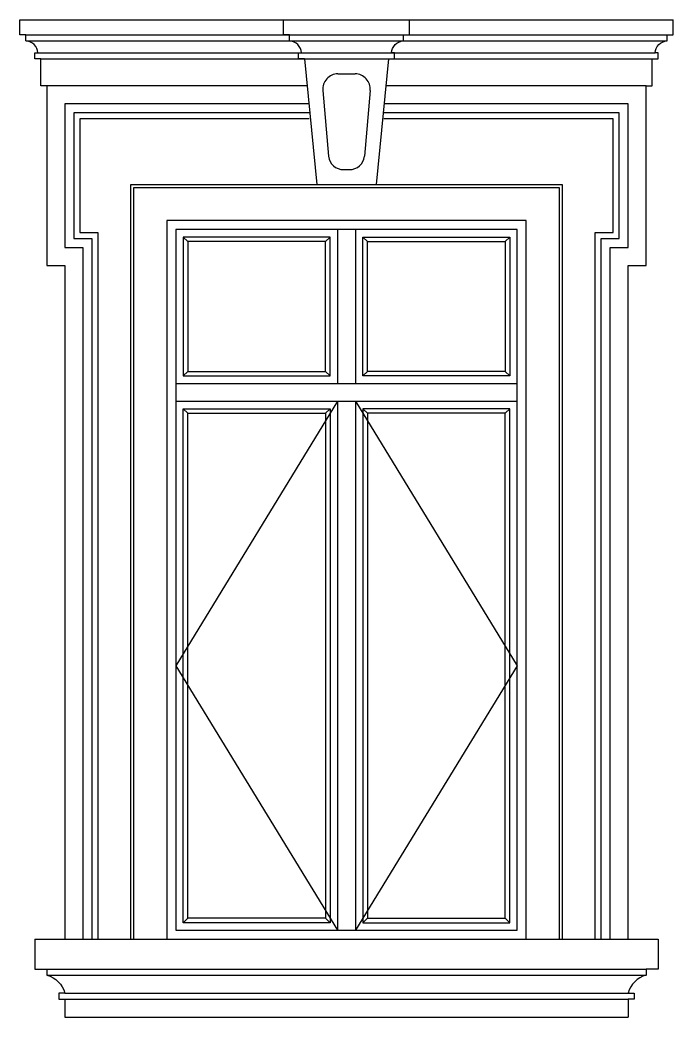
# Model space of a CAD drawing. Header units: metres. Extents: x 5648 to 7828, y 8223 to 11553.
import ezdxf

# ---------------------------------------------------------------- set-up
doc = ezdxf.new("R2010")
doc.units = ezdxf.units.M
for name, color, linetype in [('3', 3, 'Continuous'), ('4', 4, 'Continuous'), ('7', 7, 'Continuous')]:
    doc.layers.add(name, color=color, linetype=linetype)

# ---------------------------------------------------------------- blocks, each defined once
blk = doc.blocks.new('TK-5')
at = {"layer": '3'}
for p, q in [((410, 2590), (395, 2605)), ((870, 2590), (885, 2605)), ((1010, 2590), (995, 2605)), ((1470, 2590), (1485, 2605)), ((410, 2156.31), (395, 2141.31)), ((1470, 2156.31), (1485, 2141.31)), ((910, 2056.31), (370, 1173.16)), ((410, 2016.31), (395, 2031.31)), ((870, 2016.31), (885, 2031.31)), ((970, 2056.31), (1510, 1173.16)), ((1010, 2016.31), (995, 2031.31)), ((1470, 2016.31), (1485, 2031.31)), ((370, 1173.16), (910, 290)), ((1510, 1173.16), (970, 290)), ((410, 330), (395, 315)), ((870, 330), (885, 315)), ((1010, 330), (995, 315)), ((1470, 330), (1485, 315))]:
    blk.add_line(p, q, dxfattribs=at)
for points in [[(870, 2156.31), (870, 2590), (410, 2590), (410, 2156.31), (870, 2156.31), (885, 2141.31), (885, 2605), (395, 2605), (395, 2141.31), (885, 2141.31)], [(1010, 2156.31), (1010, 2590), (1470, 2590), (1470, 2156.31), (1010, 2156.31), (995, 2141.31), (995, 2605), (1485, 2605), (1485, 2141.31), (995, 2141.31)]]:
    blk.add_lwpolyline(points, dxfattribs=at)
for points in [[(885, 315), (395, 315), (395, 2031.31), (885, 2031.31), (885, 315)], [(995, 315), (1485, 315), (1485, 2031.31), (995, 2031.31), (995, 315)], [(870, 330), (410, 330), (410, 2016.31), (870, 2016.31), (870, 330)], [(1010, 330), (1470, 330), (1470, 2016.31), (1010, 2016.31), (1010, 330)]]:
    blk.add_lwpolyline(points, close=True, dxfattribs=at)
at = {"layer": '4'}
for p, q in [((-150, 3330), (2030, 3330)), ((-130, 3280), (2010, 3280)), ((800, 3200), (841.05, 2780)), ((1080, 3200), (1038.95, 2780)), ((1940, 3110), (1960, 3110)), ((-100, 260), (1980, 260)), ((-60, 160), (1940, 160)), ((0, 0), (1880, 0))]:
    blk.add_line(p, q, dxfattribs=at)
for points in [[(-60, 3110), (-80, 3110), (-80, 3200), (-100, 3200), (-100, 3220), (-90, 3220, 0.38), (-130, 3260), (-130, 3280), (-150, 3280), (-150, 3330)], [(800, 3200), (780, 3200), (780, 3220), (790, 3220, 0.38), (750, 3260), (750, 3280), (730, 3280), (730, 3330)], [(1080, 3200), (1100, 3200), (1100, 3220), (1090, 3220, -0.38), (1130, 3260), (1130, 3280), (1150, 3280), (1150, 3330)], [(1940, 3110), (1960, 3110), (1960, 3200), (1980, 3200), (1980, 3220), (1970, 3220, -0.38), (2010, 3260), (2010, 3280), (2030, 3280), (2030, 3330)], [(-100, 260), (-100, 160), (-60, 160), (-60, 140, -0.26), (0, 80), (-20, 80), (-20, 60), (0, 60), (0, 0)], [(1980, 260), (1980, 160), (1940, 160), (1940, 140, 0.26), (1880, 80), (1900, 80), (1900, 60), (1880, 60), (1880, 0)]]:
    blk.add_lwpolyline(points, format="xyb", dxfattribs=at)
for points in [[(806.32, 3110), (-60, 3110), (-60, 2510), (0, 2510), (0, 260)], [(1880, 260), (1880, 2510), (1940, 2510), (1940, 3110), (1073.68, 3110)], [(815.79, 3020), (30, 3020), (30, 2600), (90, 2600), (90, 260)], [(1790, 260), (1790, 2600), (1850, 2600), (1850, 3020), (1064.21, 3020)], [(1540, 260), (1540, 2660), (340, 2660), (340, 260)]]:
    blk.add_lwpolyline(points, dxfattribs=at)
at = {"layer": '7'}
for p, q in [((-130, 3260), (2010, 3260)), ((-90, 3220), (1970, 3220)), ((-80, 3200), (1960, 3200)), ((911.08, 3150), (968.92, 3150)), ((861.35, 3094.77), (880.3, 2874.77)), ((1018.65, 3094.77), (999.7, 2874.77)), ((930.03, 2830), (949.97, 2830)), ((910, 2630), (910, 2116.31)), ((970, 2630), (970, 2116.31)), ((370, 2116.31), (1510, 2116.31)), ((370, 2056.31), (1510, 2056.31)), ((910, 2056.31), (910, 290)), ((970, 2056.31), (970, 290)), ((-60, 140), (1940, 140)), ((0, 80), (1880, 80)), ((0, 60), (1880, 60))]:
    blk.add_line(p, q, dxfattribs=at)
for points in [[(813.68, 3050), (0, 3050), (0, 2570), (60, 2570), (60, 260)], [(1820, 260), (1820, 2570), (1880, 2570), (1880, 3050), (1066.32, 3050)], [(815.79, 3000), (50, 3000), (50, 2620), (110, 2620), (110, 260)], [(1770, 260), (1770, 2620), (1830, 2620), (1830, 3000), (1064.21, 3000)], [(220, 260), (220, 2780), (1660, 2780), (1660, 260)], [(230, 260), (230, 2770), (1650, 2770), (1650, 260)]]:
    blk.add_lwpolyline(points, dxfattribs=at)
blk.add_lwpolyline([(1510, 290), (1510, 2630), (370, 2630), (370, 290), (1510, 290)], close=True, dxfattribs=at)
for centre, start, end in [((911.08, 3100), 90, 186.01), ((968.92, 3100), 353.99, 90), ((930.03, 2880), 186.01, 270), ((949.97, 2880), 270, 353.99)]:
    blk.add_arc(centre, 50, start, end, dxfattribs=at)

msp = doc.modelspace()

# ---------------------------------------------------------------- block references
at = {"layer": '3'}
msp.add_blockref('TK-5', (5798.18, 8222.62), dxfattribs=at)

doc.saveas('drawing.dxf')
